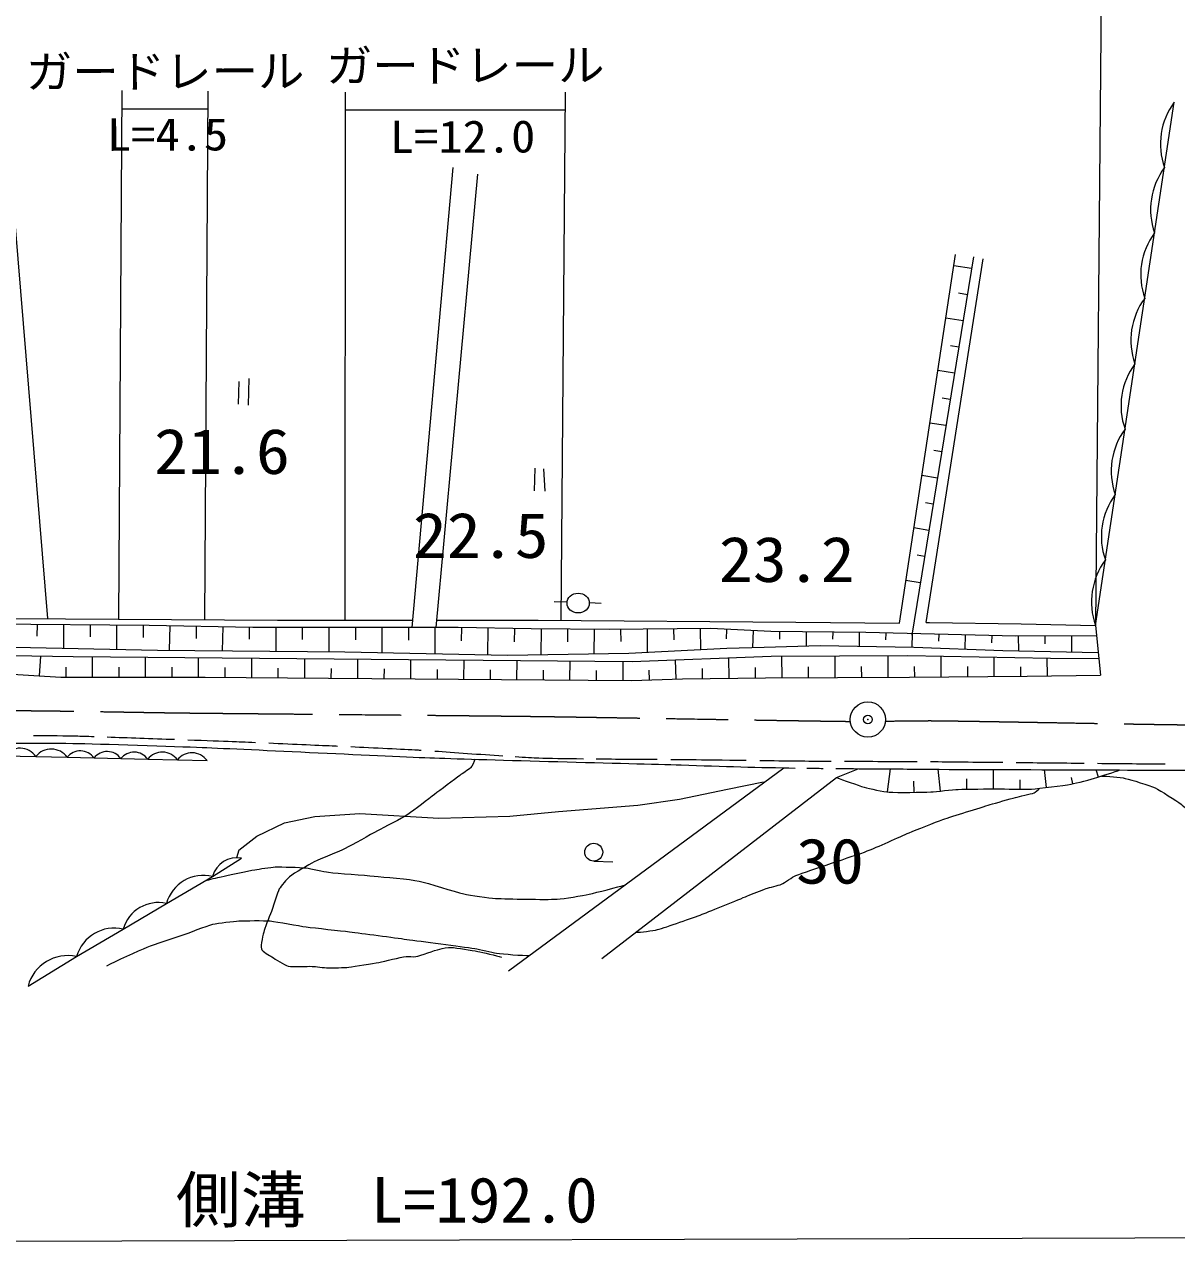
# Model space of a CAD drawing. Units: millimetres, scale not verified. Extents: x 40000 to 680000, y 20000 to 380000.
# Drawn here: x 414528 to 479657, y 263401 to 333167 of the extents above; entities that cross this region are included whole.
import ezdxf
from ezdxf.enums import TextEntityAlignment as Align

# ---------------------------------------------------------------- set-up
doc = ezdxf.new("R2010")
doc.units = ezdxf.units.MM
doc.header["$LTSCALE"] = 1000
doc.header["$PDMODE"] = 32
doc.header["$PDSIZE"] = 500
doc.linetypes.add('CHAIN', pattern=[18.5, 12, -1.5, 3.5, -1.5])
for name, color, linetype, lineweight in [('M-BGD', 7, 'Continuous', 13), ('M-BGD-HTXT', 7, 'Continuous', 13), ('M-BMK', 2, 'CHAIN', 13), ('M-BMK-SRVR', 3, 'Continuous', 13), ('M-STR-HTXT', 7, 'Continuous', 13)]:
    doc.layers.add(name, color=color, linetype=linetype, lineweight=lineweight)
doc.styles.add('ＭＳ ゴシック', font='')
doc.styles.get('ＭＳ ゴシック').set_extended_font_data('MS Gothic')

msp = doc.modelspace()

# ---------------------------------------------------------------- linework, layer by layer
at = {"layer": 'M-BGD'}
for p, q in [((475086, 299197), (479543, 328785)), ((436448, 299077), (438769, 325088)), ((437800, 299077), (440160, 324722)), ((463995, 299330), (467174, 320168)), ((468190, 320045), (464695, 298648)), ((465505, 299353), (468736, 319932)), ((468080, 319373), (467077, 319537)), ((467838, 317893), (467345, 317974)), ((467597, 316413), (466625, 316571)), ((467355, 314932), (466877, 315010)), ((467113, 313452), (466173, 313605)), ((426648, 312994), (426600, 311705)), ((427210, 313165), (427169, 311656)), ((466871, 311971), (466409, 312047)), ((466629, 310491), (465720, 310640)), ((466388, 309011), (465941, 309084)), ((443376, 308092), (443342, 306796)), ((443865, 308044), (443953, 306783)), ((466146, 307530), (465268, 307674)), ((465904, 306050), (465473, 306120)), ((465662, 304570), (464816, 304708)), ((465420, 303089), (465005, 303157)), ((465179, 301609), (464363, 301742)), ((444470, 300547), (445202, 300523)), ((446457, 300483), (447139, 300461)), ((415230, 299240), (415224, 298585)), ((416730, 299227), (416718, 297900)), ((418229, 299213), (418223, 298542)), ((419729, 299200), (419717, 297841)), ((421229, 299186), (421223, 298503)), ((422729, 299162), (422704, 297789)), ((424229, 299135), (424217, 298456)), ((425729, 299108), (425704, 297763)), ((427228, 299081), (427216, 298409)), ((428728, 299077), (428728, 297736)), ((430228, 299077), (430228, 298400)), ((431728, 299077), (431728, 297710)), ((433228, 299077), (433228, 298380)), ((434728, 299077), (434728, 297657)), ((436228, 299077), (436228, 298351)), ((437728, 299077), (437728, 297592)), ((439228, 299073), (439214, 298323)), ((440728, 299044), (440699, 297527)), ((442228, 299015), (442213, 298272)), ((443728, 298992), (443715, 297536)), ((445228, 298979), (445221, 298270)), ((446727, 298965), (446715, 297588)), ((448227, 298963), (448234, 298293)), ((449727, 298977), (449739, 297675)), ((451227, 298991), (451233, 298371)), ((452727, 299005), (452738, 297826)), ((454226, 298968), (454201, 298436)), ((455725, 298898), (455680, 297947)), ((457223, 298845), (457218, 298410)), ((458723, 298826), (458714, 298038)), ((460223, 298807), (460218, 298419)), ((461723, 298789), (461714, 298022)), ((463223, 298761), (463215, 298379)), ((464722, 298730), (464707, 297970)), ((466222, 298698), (466212, 298309)), ((467722, 298659), (467701, 297861)), ((469221, 298620), (469211, 298215)), ((473721, 298602), (473725, 297693)), ((475086, 299197), (475362, 296385)), ((470721, 298586), (470725, 297762)), ((472221, 298594), (472223, 298160)), ((415368, 296337), (415436, 297462)), ((418366, 296266), (418364, 297424)), ((421366, 296270), (421364, 297397)), ((424366, 296273), (424364, 297371)), ((427366, 296251), (427375, 297345)), ((430365, 296224), (430375, 297319)), ((433365, 296200), (433374, 297293)), ((436365, 296177), (436374, 297266)), ((439365, 296153), (439374, 297240)), ((442365, 296130), (442373, 297214)), ((451364, 296161), (451328, 297251)), ((454363, 296199), (454351, 297368)), ((457363, 296226), (457356, 297463)), ((460363, 296243), (460356, 297479)), ((463363, 296261), (463356, 297494)), ((466363, 296283), (466353, 297463)), ((469363, 296309), (469353, 297403)), ((472363, 296341), (472348, 297344)), ((416866, 296264), (416865, 296835)), ((419866, 296268), (419865, 296839)), ((422866, 296272), (422865, 296828)), ((425866, 296264), (425870, 296812)), ((428865, 296238), (428870, 296785)), ((431865, 296212), (431870, 296758)), ((434865, 296188), (434869, 296734)), ((437865, 296165), (437869, 296709)), ((440865, 296142), (440869, 296684)), ((443865, 296119), (443869, 296660)), ((445365, 296107), (445373, 297188)), ((446865, 296095), (446869, 296635)), ((448365, 296084), (448373, 297162)), ((449864, 296113), (449847, 296655)), ((452863, 296184), (452858, 296749)), ((455863, 296215), (455857, 296816)), ((458863, 296235), (458859, 296853)), ((461863, 296252), (461859, 296869)), ((464863, 296270), (464858, 296874)), ((467863, 296296), (467858, 296865)), ((470863, 296322), (470858, 296846)), ((441898, 279656), (457461, 291141)), ((460447, 290592), (461671, 291091)), ((463325, 289774), (463491, 291077)), ((466322, 289825), (466197, 291061)), ((469317, 289946), (469312, 291048)), ((472312, 290027), (472193, 291037)), ((475247, 290620), (475124, 291026)), ((447164, 280362), (460447, 290592)), ((464824, 289754), (464814, 290393)), ((467817, 289933), (467808, 290519)), ((470817, 289932), (470821, 290461)), ((473798, 290236), (473723, 290588)), ((426638, 286485), (426514, 286052)), ((446712, 285862), (447789, 285830))]:
    msp.add_line(p, q, dxfattribs=at)
for points in [[(475144, 298609), (470574, 298585), (465986, 298705), (462090, 298784), (456719, 298851), (453328, 299010), (447610, 298957), (443169, 298997), (439047, 299077), (432359, 299077), (427439, 299077), (421575, 299183), (412640, 299263), (393527, 299177), (386407, 298740), (380649, 298421), (373057, 297410), (357234, 294791), (350359, 293581), (344841, 297756), (342953, 299378), (339881, 309723), (337084, 318617)], [(411540, 299619), (413845, 299589), (428819, 299495), (436485, 299490)], [(437838, 299490), (443568, 299487), (458145, 299370), (463995, 299330)], [(465505, 299353), (465697, 299356), (470883, 299276), (475086, 299197)], [(343678, 291598), (345292, 292038), (347379, 291931), (350358, 291878), (356527, 292955), (361660, 293819), (371287, 295388), (378693, 296665), (387163, 297210), (393944, 297689), (400487, 298154), (407348, 298141), (413943, 297955), (422041, 297795), (432638, 297702), (441826, 297503), (448687, 297622), (454245, 297901), (456346, 297968), (459511, 298061), (464816, 297968), (469842, 297782), (475237, 297658)], [(343845, 291239), (343965, 291274), (345351, 291548), (350056, 291506), (353380, 291971), (358803, 292883), (369699, 294547), (378712, 296058), (388139, 296789), (398725, 297553), (407886, 297580), (417261, 297433), (448889, 297157), (456736, 297460), (464475, 297500), (472533, 297340), (475271, 297315)], [(349730, 290207), (364189, 292354), (370425, 293325), (375624, 294149), (380384, 294761), (387033, 295372), (397923, 296130), (401673, 296476), (406061, 296529), (413220, 296467), (416569, 296264), (424727, 296274), (431701, 296213), (448842, 296080), (451728, 296173), (456430, 296220), (464560, 296268), (471218, 296325), (475362, 296385)], [(409295, 291813), (413390, 291827), (416928, 291739), (421489, 291627), (424839, 291553)], [(426638, 286485), (427666, 287281), (429220, 288032), (430941, 288392), (433488, 288551), (437947, 288298), (441969, 288399), (444723, 288663), (449211, 289029), (451552, 289375), (454279, 289925), (456316, 290345)], [(414718, 278798), (417460, 280466), (420106, 282022), (422539, 283471), (425159, 285000), (426794, 286024)]]:
    msp.add_lwpolyline(points, dxfattribs=at)
for centre, radius in [((462213, 293871), 996), ((446708, 286369), 508)]:
    msp.add_circle(centre, radius, dxfattribs=at)
for centre, radius, start, end in [((482732, 326414), 3974, 143.36173, 199.50671), ((482174, 322715), 3974, 143.36173, 199.50671), ((481617, 319017), 3974, 143.36173, 199.50671), ((481060, 315318), 3974, 143.36173, 199.50671), ((480503, 311620), 3974, 143.36173, 199.50671), ((479946, 307921), 3974, 143.36173, 199.50671), ((479389, 304223), 3974, 143.36173, 199.50671), ((478832, 300524), 3974, 143.36173, 199.50671), ((414258, 291141), 1106, 35.4476, 141.70781), ((416027, 291097), 1106, 35.4476, 141.70781), ((417674, 291150), 950, 35.46702, 141.72722), ((419194, 291113), 950, 35.46702, 141.72722), ((420714, 291076), 950, 35.46702, 141.72722), ((422312, 290980), 1047, 35.59687, 141.85707), ((423988, 290943), 1047, 35.59687, 141.85707), ((426514, 284654), 1399, 78.44442, 165.65005), ((424652, 282860), 2199, 76.6717, 163.87734), ((422084, 281469), 2053, 77.17641, 164.38205), ((419600, 279855), 2225, 76.85014, 164.05578), ((416964, 278192), 2327, 77.70381, 164.90945)]:
    msp.add_arc(centre, radius, start, end, dxfattribs=at)
msp.add_ellipse((445828, 300457), major_axis=(630, 0), ratio=0.887417, dxfattribs=at)
for points, knots in [([(460401, 291101), (462228, 291084), (463752, 291082), (464883, 291068), (466704, 291045), (472166, 291036), (473986, 291030), (476718, 291022), (484914, 290961), (487646, 290999), (489669, 291028), (495735, 291230), (497753, 291362), (499759, 291494), (505758, 292109), (507757, 292321), (508733, 292424), (511654, 292818), (512629, 292938), (514272, 293141), (519204, 293723), (520845, 293939), (521866, 294073), (524085, 294384), (526092, 294668)], [0, 0, 0, 0, 1, 1, 1, 2, 2, 2, 3, 3, 3, 4, 4, 4, 5, 5, 5, 6, 6, 6, 7, 7, 7, 8, 8, 8, 8]), ([(342320, 271241), (342656, 272055), (343660, 274497), (343993, 275312), (344209, 275840), (344852, 277424), (345066, 277952), (345320, 278578), (346079, 280454), (346331, 281080), (346475, 281438), (346873, 282530), (347049, 282875), (347205, 283179), (347758, 284050), (347980, 284311), (348235, 284612), (349075, 285466), (349416, 285667), (349796, 285891), (351077, 286272), (351503, 286385), (351872, 286483), (353003, 286652), (353378, 286717), (353923, 286812), (355559, 287092), (356104, 287183), (357032, 287337), (359816, 287793), (360745, 287941), (361659, 288086), (364404, 288504), (365319, 288645), (366834, 288880), (371375, 289624), (372896, 289823), (374026, 289971), (377431, 290274), (378566, 290379), (379280, 290444), (381423, 290619), (382137, 290673), (385185, 290904), (394332, 291566), (397380, 291801), (398400, 291880), (401457, 292171), (402477, 292241), (403536, 292313), (406716, 292490), (407777, 292510), (409673, 292546), (415364, 292546), (417260, 292522), (418721, 292503), (423101, 292352), (424560, 292294), (427190, 292188), (435075, 291793), (437705, 291698), (440494, 291597), (448864, 291377), (451654, 291312), (453990, 291214), (456165, 291161), (458103, 291130)], [0, 0, 0, 0, 1, 1, 1, 2, 2, 2, 3, 3, 3, 4, 4, 4, 5, 5, 5, 6, 6, 6, 7, 7, 7, 8, 8, 8, 9, 9, 9, 10, 10, 10, 11, 11, 11, 12, 12, 12, 13, 13, 13, 14, 14, 14, 15, 15, 15, 16, 16, 16, 17, 17, 17, 18, 18, 18, 19, 19, 19, 20, 20, 20, 21, 21, 21, 22, 22, 22, 22]), ([(415030, 292973), (415873, 292965), (416966, 292957), (417423, 292944), (417692, 292936), (418043, 292925), (418451, 292912)], [0, 0, 0, 0, 1, 1, 1, 2, 2, 2, 2]), ([(423757, 292725), (424792, 292687), (425698, 292653), (426253, 292632), (426561, 292620), (427031, 292600), (427578, 292577)], [0, 0, 0, 0, 1, 1, 1, 2, 2, 2, 2]), ([(428333, 292544), (429732, 292484), (431344, 292412), (432064, 292379), (432109, 292377), (432159, 292375), (432212, 292372)], [0, 0, 0, 0, 1, 1, 1, 2, 2, 2, 2]), ([(432976, 292337), (434204, 292280), (436016, 292195), (436731, 292153), (436799, 292149), (436873, 292144), (436952, 292139)], [0, 0, 0, 0, 1, 1, 1, 2, 2, 2, 2]), ([(439991, 291624), (439971, 291518), (439820, 291220), (439746, 291141), (439643, 291033), (439255, 290803), (439135, 290715), (438848, 290502), (437996, 289852), (437711, 289637), (437410, 289410), (436521, 288710), (436204, 288508), (435873, 288297), (434825, 287763), (434480, 287576), (434115, 287378), (433029, 286762), (432655, 286579), (432313, 286410), (431244, 285990), (430904, 285817), (430613, 285670), (429764, 285182), (429506, 284983), (429364, 284872), (429014, 284450), (428929, 284291), (428814, 284074), (428605, 283363), (428521, 283132), (428434, 282894), (428141, 282190), (428075, 281945), (428019, 281741), (427854, 281103), (427913, 280900), (427955, 280756), (428385, 280525), (428512, 280444), (428689, 280331), (429228, 279980), (429433, 279931), (429695, 279870), (430512, 279925), (430782, 279912), (430961, 279904), (431495, 279831), (431674, 279827), (431912, 279821), (432625, 279839), (432862, 279865), (433204, 279902), (434223, 280077), (434562, 280140), (434871, 280198), (435789, 280424), (436100, 280473), (436207, 280489), (436536, 280440), (436642, 280463), (436920, 280524), (437724, 280819), (438000, 280891), (438124, 280923), (438508, 280994), (438636, 280986), (438941, 280967), (439846, 280816), (440146, 280758), (440417, 280705), (441221, 280512), (441485, 280435)], [0, 0, 0, 0, 1, 1, 1, 2, 2, 2, 3, 3, 3, 4, 4, 4, 5, 5, 5, 6, 6, 6, 7, 7, 7, 8, 8, 8, 9, 9, 9, 10, 10, 10, 11, 11, 11, 12, 12, 12, 13, 13, 13, 14, 14, 14, 15, 15, 15, 16, 16, 16, 17, 17, 17, 18, 18, 18, 19, 19, 19, 20, 20, 20, 21, 21, 21, 22, 22, 22, 23, 23, 23, 24, 24, 24, 24]), ([(442265, 291773), (442815, 291738), (443285, 291712), (443606, 291701), (444163, 291681), (445082, 291667), (446128, 291655)], [0, 0, 0, 0, 1, 1, 1, 2, 2, 2, 2]), ([(451070, 291618), (451538, 291614), (451938, 291611), (452235, 291608), (452877, 291600), (454068, 291585), (455339, 291568)], [0, 0, 0, 0, 1, 1, 1, 2, 2, 2, 2]), ([(456094, 291558), (457562, 291539), (459014, 291521), (459748, 291515), (459858, 291514), (459992, 291513), (460144, 291512)], [0, 0, 0, 0, 1, 1, 1, 2, 2, 2, 2]), ([(460447, 290592), (460750, 290464), (461682, 290137), (461999, 290049), (462278, 289971), (463129, 289785), (463417, 289764), (463885, 289730), (465295, 289759), (465764, 289778), (466078, 289790), (467012, 289906), (467325, 289920), (467764, 289940), (469083, 289945), (469523, 289947), (469911, 289949), (471076, 289915), (471463, 289940), (471915, 289970), (473263, 290140), (473709, 290219), (474002, 290270), (474867, 290509), (475154, 290592), (475419, 290669), (476207, 290925), (476466, 291019)], [0, 0, 0, 0, 1, 1, 1, 2, 2, 2, 3, 3, 3, 4, 4, 4, 5, 5, 5, 6, 6, 6, 7, 7, 7, 8, 8, 8, 9, 9, 9, 9]), ([(460895, 291510), (462206, 291507), (464024, 291507), (464761, 291501), (464840, 291501), (464922, 291500), (465007, 291499)], [0, 0, 0, 0, 1, 1, 1, 2, 2, 2, 2]), ([(475419, 290669), (475690, 290677), (476506, 290602), (476771, 290544), (477116, 290468), (478132, 290151), (478452, 290003), (478768, 289857), (479644, 289288), (479926, 289084), (480079, 288974), (480497, 288585), (480618, 288440), (480693, 288350), (480869, 288038), (480896, 287924), (480976, 287591), (481146, 286571), (481147, 286228), (481149, 285678), (480945, 284036), (480913, 283486), (480895, 283181), (480883, 282265), (480899, 281960), (480911, 281742), (481011, 281096), (481049, 280881), (481092, 280631), (481224, 279880), (481306, 279640), (481384, 279413), (481724, 278776), (481842, 278568), (481872, 278515), (481996, 278379), (482046, 278344)], [0, 0, 0, 0, 1, 1, 1, 2, 2, 2, 3, 3, 3, 4, 4, 4, 5, 5, 5, 6, 6, 6, 7, 7, 7, 8, 8, 8, 9, 9, 9, 10, 10, 10, 11, 11, 11, 12, 12, 12, 12]), ([(449088, 281844), (449334, 281837), (450072, 281925), (450310, 281989), (450826, 282128), (452337, 282668), (452838, 282855), (453357, 283050), (454891, 283689), (455405, 283896), (455617, 283981), (456250, 284238), (456466, 284312), (456635, 284370), (457163, 284484), (457327, 284556), (457500, 284632), (457959, 284976), (458135, 285045), (458933, 285354), (461381, 286136), (462182, 286438), (462664, 286620), (464068, 287265), (464543, 287463), (464922, 287620), (466063, 288080), (466450, 288214), (466981, 288399), (468593, 288893), (469130, 289057), (469414, 289143), (470269, 289387), (470555, 289464), (470765, 289521), (471406, 289649), (471610, 289725), (471683, 289752), (471872, 289904), (471915, 289970)], [0, 0, 0, 0, 1, 1, 1, 2, 2, 2, 3, 3, 3, 4, 4, 4, 5, 5, 5, 6, 6, 6, 7, 7, 7, 8, 8, 8, 9, 9, 9, 10, 10, 10, 11, 11, 11, 12, 12, 12, 13, 13, 13, 13]), ([(424759, 284767), (424932, 284811), (425455, 284936), (425631, 284974), (426013, 285058), (427160, 285307), (427545, 285377), (427772, 285418), (428458, 285524), (428688, 285532), (429040, 285544), (430097, 285513), (430447, 285478), (430704, 285453), (431456, 285267), (431712, 285236), (432226, 285174), (433775, 285063), (434290, 285013), (434799, 284964), (436332, 284837), (436834, 284737), (437349, 284635), (438842, 284124), (439354, 284007), (439710, 283927), (440797, 283776), (441161, 283755), (441857, 283717), (443949, 283682), (444645, 283714), (445010, 283731), (446092, 283923), (446449, 283999), (446863, 284086), (448092, 284402), (448497, 284526)], [0, 0, 0, 0, 1, 1, 1, 2, 2, 2, 3, 3, 3, 4, 4, 4, 5, 5, 5, 6, 6, 6, 7, 7, 7, 8, 8, 8, 9, 9, 9, 10, 10, 10, 11, 11, 11, 12, 12, 12, 12]), ([(419179, 279948), (419625, 280179), (420993, 280810), (421459, 280999), (421836, 281152), (423001, 281523), (423385, 281657), (423744, 281782), (424808, 282202), (425176, 282295), (425464, 282367), (426352, 282461), (426648, 282478), (427001, 282498), (428061, 282509), (428412, 282478), (428824, 282442), (430044, 282201), (430454, 282146), (430943, 282079), (432414, 281928), (432903, 281867), (433550, 281787), (435487, 281526), (436133, 281440), (436902, 281337), (439214, 281040), (439982, 280922), (440231, 280884), (440966, 280689), (441216, 280656), (441585, 280608), (442698, 280527), (443069, 280520)], [0, 0, 0, 0, 1, 1, 1, 2, 2, 2, 3, 3, 3, 4, 4, 4, 5, 5, 5, 6, 6, 6, 7, 7, 7, 8, 8, 8, 9, 9, 9, 10, 10, 10, 11, 11, 11, 11])]:
    msp.add_open_spline(points, degree=3, knots=knots, dxfattribs=at)
for points in [[(419202, 292887), (420336, 292848), (421725, 292799), (423005, 292752)], [(437714, 292088), (438794, 292014), (440301, 291903), (441575, 291818)], [(446839, 291648), (448002, 291637), (449251, 291630), (450304, 291623)], [(458761, 291120), (459078, 291116), (459389, 291112), (459692, 291109)], [(465760, 291493), (466855, 291482), (468276, 291468), (469849, 291452)], [(470606, 291444), (471839, 291431), (473144, 291417), (474443, 291404)], [(475204, 291396), (476527, 291383), (477829, 291369), (479025, 291358)]]:
    msp.add_open_spline(points, degree=3, dxfattribs=at)
at = {"layer": 'M-BGD-HTXT'}
for p, q in [((419859, 299551), (420047, 329437)), ((424722, 299521), (424910, 329406)), ((432652, 299493), (432669, 329357)), ((444870, 299476), (445109, 329350)), ((420033, 328402), (424896, 328402)), ((432668, 328359), (445100, 328359))]:
    msp.add_line(p, q, dxfattribs=at)
at = {"layer": 'M-BMK'}
for points, knots in [([(463206, 293781), (464264, 293795), (465404, 293811), (465938, 293806), (468877, 293776), (477695, 293596), (480634, 293570), (483616, 293543), (492562, 293437), (495542, 293544), (498186, 293639), (506096, 294341), (508732, 294579), (510348, 294724), (515189, 295236), (516795, 295462), (518943, 295764), (525355, 296866), (527495, 297214), (528508, 297379), (531549, 297869), (532563, 298028), (533545, 298182), (536494, 298639), (537479, 298778), (538439, 298913), (541319, 299317), (542285, 299395), (543276, 299475), (546258, 299564), (547253, 299566), (548222, 299568), (551128, 299462), (552096, 299414), (552857, 299376), (555137, 299211), (555895, 299139), (556659, 299065), (558945, 298791), (559704, 298683), (559928, 298651), (560285, 298595), (560696, 298528)], [0, 0, 0, 0, 1, 1, 1, 2, 2, 2, 3, 3, 3, 4, 4, 4, 5, 5, 5, 6, 6, 6, 7, 7, 7, 8, 8, 8, 9, 9, 9, 10, 10, 10, 11, 11, 11, 12, 12, 12, 13, 13, 13, 14, 14, 14, 14]), ([(363517, 290534), (363552, 290539), (363584, 290545), (363616, 290550), (364989, 290770), (369113, 291408), (370490, 291600), (372187, 291836), (377284, 292503), (378987, 292690), (380407, 292846), (384676, 293220), (386101, 293315), (388833, 293497), (397033, 293969), (399769, 294075), (402501, 294181), (410702, 294357), (413435, 294377), (415455, 294391), (421512, 294266), (423531, 294244), (427481, 294201), (439329, 294100), (443279, 294050), (446867, 294004), (457624, 293805), (461223, 293766)], [0, 0, 0, 0, 1, 1, 1, 2, 2, 2, 3, 3, 3, 4, 4, 4, 5, 5, 5, 6, 6, 6, 7, 7, 7, 8, 8, 8, 9, 9, 9, 9])]:
    msp.add_open_spline(points, degree=3, knots=knots, dxfattribs=at)
at = {"layer": 'M-BMK-SRVR'}
msp.add_point((462213, 293871), dxfattribs=at)
at = {"layer": 'M-STR-HTXT'}
for p, q in [((475452, 339775), (475086, 299197)), ((413510, 327458), (415811, 299577))]:
    msp.add_line(p, q, dxfattribs=at)
msp.add_lwpolyline([(349997, 264183), (540953, 264751), (556282, 263401)], dxfattribs=at)

# ---------------------------------------------------------------- texts
at = {"layer": 'M-BGD', "style": 'ＭＳ ゴシック', "width": 1.1}
for s, p in [('21.6', (421846, 306987)), ('22.5', (436481, 302239)), ('23.2', (453788, 300880)), ('30', (458151, 283821))]:
    msp.add_text(s, height=2566, dxfattribs=at).set_placement(p, align=Align.BOTTOM_LEFT)
at = {"layer": 'M-STR-HTXT', "style": 'ＭＳ ゴシック'}
for s, width, p in [('ガードレール', 1.05, (414602, 329028)), ('ガードレール', 1.05, (431573, 329370)), ('L=4.5', 1.1, (419182, 325481)), ('L=12.0', 1.1, (435182, 325361))]:
    msp.add_text(s, height=1833, rotation=0.206, dxfattribs=dict(at, width=width)).set_placement(p, align=Align.BOTTOM_LEFT)
at = {"layer": 'M-STR-HTXT', "style": 'ＭＳ ゴシック', "width": 1.05}
msp.add_text('側溝\u3000L=192.0', height=2566, dxfattribs=at).set_placement((423075, 264656), align=Align.BOTTOM_LEFT)

doc.saveas('drawing.dxf')
